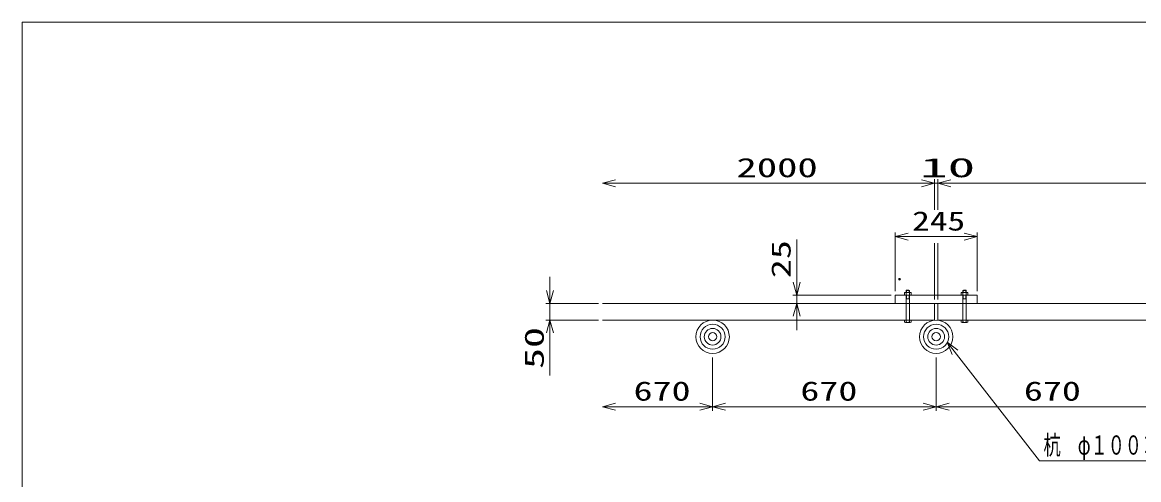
# Model space of a CAD drawing. Units: millimetres, scale not verified. Extents: x -2720 to 2720, y -1800 to 1800.
# Drawn here: x -2720 to 626, y 429 to 1800 of the extents above; entities that cross this region are included whole.
import ezdxf
from ezdxf.enums import TextEntityAlignment as Align

# ---------------------------------------------------------------- set-up
doc = ezdxf.new("R2010")
doc.units = ezdxf.units.MM
doc.header["$LTSCALE"] = 10
doc.header["$PDMODE"] = 32
doc.header["$PDSIZE"] = 5
doc.linetypes.add('DASHED3', pattern=[4, 3, -1])
for name, color, linetype, lineweight in [('0-0_0', 2, 'Continuous', 9), ('0-1_LAYER0002', 4, 'Continuous', 9), ('0-2_LAYER0014', 7, 'Continuous', 9)]:
    doc.layers.add(name, color=color, linetype=linetype, lineweight=lineweight)
doc.styles.add('ＭＳ ゴシック', font='')
doc.styles.get('ＭＳ ゴシック').set_extended_font_data('MS Gothic')

# ---------------------------------------------------------------- blocks, each defined once
blk = doc.blocks.new('GROUP_5')
at = {"layer": '0-0_0', "linetype": 'DASHED3'}
for p, q in [((-206.5, 8473.5), (-206.5, 9223.5)), ((-206.5, 9099.4), (-198.4, 9113.5)), ((-206.5, 9113.5), (-106.5, 9113.5)), ((-198.4, 9113.5), (-198.4, 9223.5)), ((-114.6, 9113.5), (-114.6, 9223.5)), ((-106.5, 9099.4), (-114.6, 9113.5)), ((-106.5, 8473.5), (-106.5, 9223.5))]:
    blk.add_line(p, q, dxfattribs=at)
blk = doc.blocks.new('GROUP_6')
at = {"layer": '0-0_0', "color": 3}
for p, q in [((-254.5, 9223.5), (-254.5, 9294.5)), ((-254.5, 9223.5), (-58.5, 9223.5)), ((-230, 9303.5), (-83, 9303.5)), ((-205.4, 9294.5), (-205.4, 9223.5)), ((-107.6, 9223.5), (-107.6, 9294.5)), ((-58.5, 9223.5), (-58.5, 9294.5))]:
    blk.add_line(p, q, dxfattribs=at)
for centre, radius, start, end in [((-230, 9265.4), 38.1, 49.92558, 130.07442), ((-156.5, 9165.3), 138.2, 69.26918, 110.73082), ((-83, 9265.4), 38.1, 49.92558, 130.07442)]:
    blk.add_arc(centre, radius, start, end, dxfattribs=at)
blk = doc.blocks.new('GROUP_7')
at = {"layer": '0-0_0', "color": 3}
for p, q in [((-206.5, 9358.5), (-191.5, 9373.5)), ((-191.5, 9373.5), (-121.5, 9373.5)), ((-106.5, 9358.5), (-121.5, 9373.5)), ((-206.5, 9358.5), (-106.5, 9358.5)), ((-206.5, 9303.5), (-206.5, 9358.5)), ((-198.4, 9303.5), (-198.4, 9366.6)), ((-114.6, 9303.5), (-114.6, 9366.6)), ((-106.5, 9303.5), (-106.5, 9358.5)), ((-254.5, 8473.5), (-254.5, 8412.4)), ((-254.5, 8473.5), (-58.5, 8473.5)), ((-230, 8403.5), (-83, 8403.5)), ((-205.4, 8473.5), (-205.4, 8412.4)), ((-107.6, 8473.5), (-107.6, 8412.4)), ((-58.5, 8473.5), (-58.5, 8412.4))]:
    blk.add_line(p, q, dxfattribs=at)
for centre, radius, start, end in [((-230, 8441.6), 38.1, 229.92558, 310.07442), ((-156.5, 8541.7), 138.2, 249.26918, 290.73082), ((-83, 8441.6), 38.1, 229.92558, 310.07442)]:
    blk.add_arc(centre, radius, start, end, dxfattribs=at)
blk = doc.blocks.new('GROUP_8')
at = {"layer": '0-0_0', "linetype": 'DASHED3'}
for p, q in [((1493.5, 8473.5), (1493.5, 9223.5)), ((1593.5, 9113.5), (1493.5, 9113.5)), ((1493.5, 9099.4), (1501.6, 9113.5)), ((1501.6, 9113.5), (1501.6, 9223.5)), ((1585.4, 9113.5), (1585.4, 9223.5)), ((1593.5, 9099.4), (1585.4, 9113.5)), ((1593.5, 8473.5), (1593.5, 9223.5))]:
    blk.add_line(p, q, dxfattribs=at)
blk = doc.blocks.new('GROUP_9')
at = {"layer": '0-0_0', "color": 3}
for p, q in [((1445.5, 9223.5), (1445.5, 9294.5)), ((1641.5, 9223.5), (1445.5, 9223.5)), ((1617, 9303.5), (1470, 9303.5)), ((1494.6, 9223.5), (1494.6, 9294.5)), ((1592.4, 9294.5), (1592.4, 9223.5)), ((1641.5, 9223.5), (1641.5, 9294.5))]:
    blk.add_line(p, q, dxfattribs=at)
for centre, radius, start, end in [((1470, 9265.4), 38.1, 49.92558, 130.07442), ((1543.5, 9165.3), 138.2, 69.26918, 110.73082), ((1617, 9265.4), 38.1, 49.92558, 130.07442)]:
    blk.add_arc(centre, radius, start, end, dxfattribs=at)
blk = doc.blocks.new('GROUP_10')
at = {"layer": '0-0_0', "color": 3}
for p, q in [((1493.5, 9358.5), (1508.5, 9373.5)), ((1578.5, 9373.5), (1508.5, 9373.5)), ((1593.5, 9358.5), (1578.5, 9373.5)), ((1593.5, 9358.5), (1493.5, 9358.5)), ((1493.5, 9303.5), (1493.5, 9358.5)), ((1501.6, 9303.5), (1501.6, 9366.6)), ((1585.4, 9303.5), (1585.4, 9366.6)), ((1593.5, 9303.5), (1593.5, 9358.5)), ((1641.5, 8473.5), (1445.5, 8473.5)), ((1445.5, 8473.5), (1445.5, 8412.4)), ((1617, 8403.5), (1470, 8403.5)), ((1494.6, 8473.5), (1494.6, 8412.4)), ((1592.4, 8473.5), (1592.4, 8412.4)), ((1641.5, 8473.5), (1641.5, 8412.4))]:
    blk.add_line(p, q, dxfattribs=at)
for centre, radius, start, end in [((1470, 8441.6), 38.1, 229.92558, 310.07442), ((1543.5, 8541.7), 138.2, 249.26918, 290.73082), ((1617, 8441.6), 38.1, 229.92558, 310.07442)]:
    blk.add_arc(centre, radius, start, end, dxfattribs=at)
blk = doc.blocks.new('_OPEN30')
at = {"layer": '0-0_0', "color": 4}
for q in [(-9.659, 2.588), (-9.659, -2.588)]:
    blk.add_line((0, 0), q, dxfattribs=at)
blk = doc.blocks.new('GROUP_23')
at = {"layer": '0-1_LAYER0002'}
for p, q in [((-9306.5, 12573.5), (643.5, 12573.5)), ((643.5, 11773.5), (643.5, 12693.5)), ((643.5, 12573.5), (743.5, 12573.5)), ((743.5, 11773.5), (743.5, 12693.5)), ((743.5, 12573.5), (20743.5, 12573.5)), ((643.5, 9093.5), (643.5, 10773.5)), ((743.5, 9093.5), (743.5, 10773.5))]:
    blk.add_line(p, q, dxfattribs=at)
at = {"layer": '0-1_LAYER0002', "xscale": 39.99997, "yscale": 40.00011, "rotation": 180}
for p in [(-9306.5, 12573.5), (743.5, 12573.5)]:
    blk.add_blockref('_OPEN30', p, dxfattribs=at)
at = {"layer": '0-1_LAYER0002', "xscale": 39.99997, "yscale": 40.00011}
blk.add_blockref('_OPEN30', (643.5, 12573.5), dxfattribs=at)
at = {"layer": '0-1_LAYER0002', "style": 'ＭＳ ゴシック'}
for s, width, p in [('2000', 1.55, (-5291.5, 12582.4)), ('10', 2.1, (213.5, 12582.4))]:
    blk.add_text(s, height=577.3, dxfattribs=dict(at, width=width)).set_placement(p, align=Align.BOTTOM_LEFT)
blk = doc.blocks.new('GROUP_24')
at = {"layer": '0-1_LAYER0002'}
for p, q in [((-6006.5, 7353.5), (-6006.5, 5753.5)), ((693.5, 7353.5), (693.5, 5753.5)), ((-9306.5, 5873.5), (-6006.5, 5873.5)), ((-6006.5, 5873.5), (693.5, 5873.5)), ((693.5, 5873.5), (7393.5, 5873.5))]:
    blk.add_line(p, q, dxfattribs=at)
at = {"layer": '0-1_LAYER0002', "xscale": 39.99997, "yscale": 40.00011, "rotation": 180}
for p in [(-9306.5, 5873.5), (-6006.5, 5873.5), (693.5, 5873.5)]:
    blk.add_blockref('_OPEN30', p, dxfattribs=at)
at = {"layer": '0-1_LAYER0002', "xscale": 39.99997, "yscale": 40.00011}
for p in [(-6006.5, 5873.5), (693.5, 5873.5)]:
    blk.add_blockref('_OPEN30', p, dxfattribs=at)
at = {"layer": '0-1_LAYER0002', "style": 'ＭＳ ゴシック', "width": 1.45}
for p in [(-8376.5, 5882.4), (-3376.5, 5882.4), (3323.5, 5882.4)]:
    blk.add_text('670', height=577.3, dxfattribs=at).set_placement(p, align=Align.BOTTOM_LEFT)
blk = doc.blocks.new('GROUP_43')
at = {"layer": '0-0_0', "color": 4}
for p, q in [((1019.8, 7812.8), (3792.5, 4254.6)), ((3792.5, 4254.6), (9312.5, 4254.6))]:
    blk.add_line(p, q, dxfattribs=at)
at = {"layer": '0-0_0', "xscale": 39.99997, "yscale": 40.00011, "rotation": 127.92646}
blk.add_blockref('_OPEN30', (1019.8, 7812.8), dxfattribs=at)
at = {"layer": '0-0_0', "color": 4, "style": 'ＭＳ ゴシック', "width": 0.65}
blk.add_text('杭\u3000φ１００×１２００', height=577.3, dxfattribs=at).set_placement((3912.5, 4263.6), align=Align.BOTTOM_LEFT)
blk = doc.blocks.new('DA_IMAGEDIMGROUP_1')
at = {"layer": '0-1_LAYER0002'}
for p, q in [((-531.5, 9343.5), (-531.5, 11093.5)), ((1918.5, 9343.5), (1918.5, 11093.5)), ((-531.5, 10973.5), (1918.5, 10973.5))]:
    blk.add_line(p, q, dxfattribs=at)
at = {"layer": '0-1_LAYER0002', "xscale": 39.99997, "yscale": 40.00011, "rotation": 180}
blk.add_blockref('_OPEN30', (-531.5, 10973.5), dxfattribs=at)
at = {"layer": '0-1_LAYER0002', "xscale": 39.99997, "yscale": 40.00011}
blk.add_blockref('_OPEN30', (1918.5, 10973.5), dxfattribs=at)
at = {"layer": '0-1_LAYER0002', "style": 'ＭＳ ゴシック', "width": 1.35}
blk.add_text('245', height=577.3, dxfattribs=at).set_placement((-26.5, 10982.4), align=Align.BOTTOM_LEFT)
blk = doc.blocks.new('DA_IMAGEDIMGROUP_2')
at = {"layer": '0-1_LAYER0002'}
for p, q in [((-3487, 10889.8), (-3487, 9223.5)), ((-651.5, 9223.5), (-3607, 9223.5)), ((-3487, 8973.5), (-3487, 9223.5)), ((-3487, 8173.5), (-3487, 8973.5))]:
    blk.add_line(p, q, dxfattribs=at)
at = {"layer": '0-1_LAYER0002', "xscale": 39.99997, "yscale": 40.00011}
for p, rotation in [((-3487, 9223.5), 270), ((-3487, 8973.5), 90)]:
    blk.add_blockref('_OPEN30', p, dxfattribs=dict(at, rotation=rotation))
at = {"layer": '0-1_LAYER0002', "style": 'ＭＳ ゴシック', "width": 1.45}
blk.add_text('25', height=577.3, rotation=90, dxfattribs=at).set_placement((-3496, 9729.8), align=Align.BOTTOM_LEFT)
blk = doc.blocks.new('DA_IMAGEDIMGROUP_3')
at = {"layer": '0-1_LAYER0002'}
for p, q in [((-10885.5, 9773.5), (-10885.5, 8973.5)), ((-9426.5, 8973.5), (-11005.5, 8973.5)), ((-10885.5, 8473.5), (-10885.5, 8973.5)), ((-9426.5, 8473.5), (-11005.5, 8473.5)), ((-10885.5, 6807.1), (-10885.5, 8473.5))]:
    blk.add_line(p, q, dxfattribs=at)
at = {"layer": '0-1_LAYER0002', "xscale": 39.99997, "yscale": 40.00011}
for p, rotation in [((-10885.5, 8973.5), 270), ((-10885.5, 8473.5), 90)]:
    blk.add_blockref('_OPEN30', p, dxfattribs=dict(at, rotation=rotation))
at = {"layer": '0-1_LAYER0002', "style": 'ＭＳ ゴシック', "width": 1.6}
blk.add_text('50', height=577.3, rotation=90, dxfattribs=at).set_placement((-10894.4, 7007.1), align=Align.BOTTOM_LEFT)

msp = doc.modelspace()

# ---------------------------------------------------------------- linework, layer by layer
at = {"layer": '0-0_0', "color": 3}
for p, q in [((-103.15, 982.35), (-103.15, 957.35)), ((141.85, 982.35), (-103.15, 982.35)), ((141.85, 982.35), (141.85, 957.35)), ((-980.65, 957.35), (2534.35, 957.35)), ((14.35, 957.35), (14.35, 907.35)), ((24.35, 957.35), (24.35, 907.35)), ((-980.65, 907.35), (14.35, 907.35)), ((24.35, 907.35), (2024.35, 907.35))]:
    msp.add_line(p, q, dxfattribs=at)
for centre in [(-650.65, 857.35), (19.35, 857.35)]:
    msp.add_circle(centre, 50, dxfattribs=at)
at = {"layer": '0-0_0'}
for centre, radius in [((-650.65, 857.35), 37.5), ((-650.65, 857.35), 25), ((19.35, 857.35), 37.5), ((19.35, 857.35), 25), ((-650.65, 857.35), 12.5), ((19.35, 857.35), 12.5)]:
    msp.add_circle(centre, radius, dxfattribs=at)
at = {"layer": '0-0_0', "color": 7}
msp.add_point((-90.53, 1029.74), dxfattribs=at)
at = {"layer": '0-2_LAYER0014'}
msp.add_lwpolyline([(2720, -1800), (2720, 1800), (-2720, 1800), (-2720, -1800)], dxfattribs=at)

# ---------------------------------------------------------------- block references
at = {"layer": '0-0_0', "xscale": 0.1, "yscale": 0.1}
for name in ['GROUP_23', 'GROUP_7', 'GROUP_6', 'GROUP_5', 'GROUP_10', 'GROUP_9', 'GROUP_8', 'GROUP_43', 'GROUP_24']:
    msp.add_blockref(name, (-50, 60), dxfattribs=at)
at = {"layer": '0-1_LAYER0002', "xscale": 0.1, "yscale": 0.1}
for name in ['DA_IMAGEDIMGROUP_1', 'DA_IMAGEDIMGROUP_2', 'DA_IMAGEDIMGROUP_3']:
    msp.add_blockref(name, (-50, 60), dxfattribs=at)

doc.saveas('drawing.dxf')
